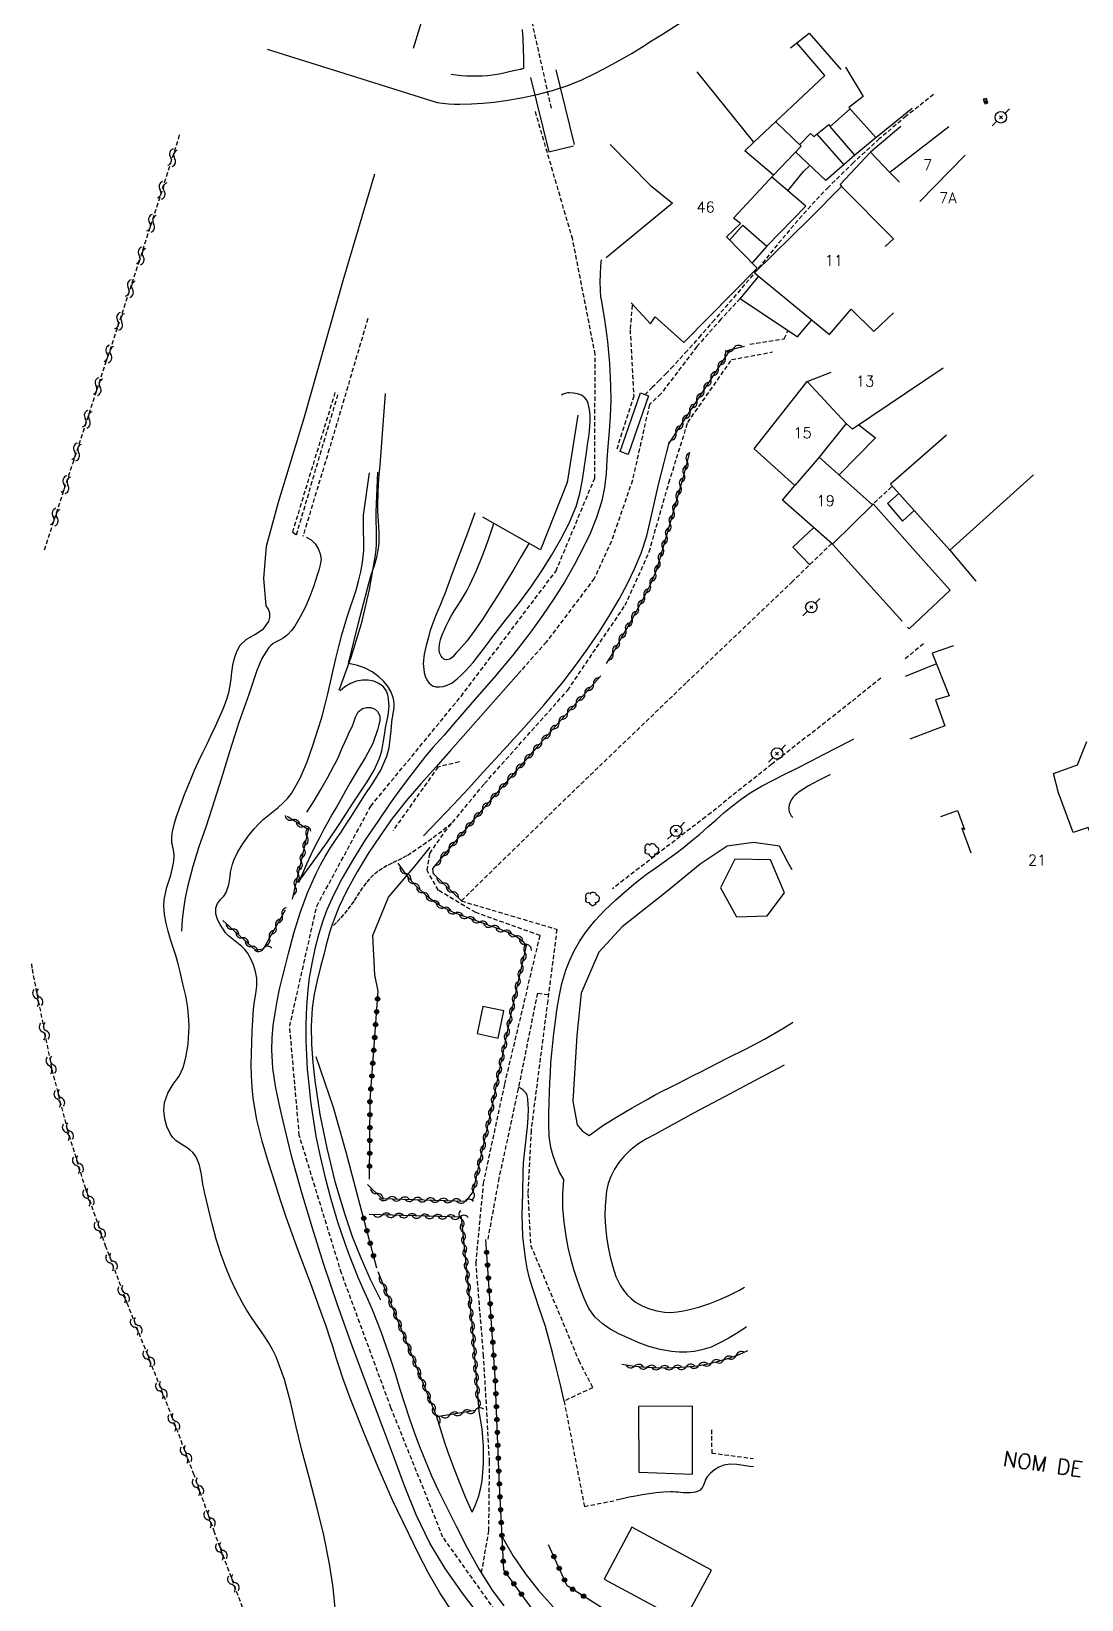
# Model space of a CAD drawing. Header units: millimetres. Extents: x 200000 to 201001, y 52999 to 54001.
# Drawn here: x 200176.6 to 200298.8, y 53353.7 to 53536.2 of the extents above; entities that cross this region are included whole.
import ezdxf
from ezdxf.enums import TextEntityAlignment as Align

# ---------------------------------------------------------------- set-up
doc = ezdxf.new("R2010")
doc.units = ezdxf.units.MM
doc.linetypes.add('DASHED', pattern=[0.75, 0.5, -0.25])
doc.layers.get('0').update_dxf_attribs({"linetype": 'CONTINUOUS'})
for name, color, linetype in [('W0001', 6, 'DASHED'), ('W0006', 2, 'CONTINUOUS'), ('W0008', 7, 'CONTINUOUS'), ('W0010', 4, 'CONTINUOUS'), ('W0014', 7, 'CONTINUOUS'), ('W0017', 7, 'CONTINUOUS'), ('W0020', 2, 'CONTINUOUS'), ('W0070', 7, 'DASHED'), ('W0101', 7, 'CONTINUOUS'), ('W0104', 1, 'CONTINUOUS'), ('W0105', 7, 'CONTINUOUS'), ('W0112', 1, 'DASHED'), ('W0211', 2, 'CONTINUOUS'), ('W0214', 2, 'CONTINUOUS'), ('W0300', 7, 'CONTINUOUS'), ('W0310', 3, 'CONTINUOUS'), ('W0322', 7, 'CONTINUOUS'), ('W0323', 7, 'CONTINUOUS'), ('W0401', 7, 'CONTINUOUS'), ('W0473', 7, 'CONTINUOUS'), ('W0501', 5, 'DASHED'), ('W0510', 5, 'CONTINUOUS'), ('W0511', 5, 'CONTINUOUS'), ('W0515', 5, 'CONTINUOUS'), ('W0989', 7, 'CONTINUOUS'), ('W0991', 7, 'CONTINUOUS'), ('W1102', 7, 'CONTINUOUS')]:
    doc.layers.add(name, color=color, linetype=linetype)
doc.styles.get("Standard").update_dxf_attribs({"font": 'romans.shx', "width": 0.85})

# ---------------------------------------------------------------- blocks, each defined once
blk = doc.blocks.new('T300')
for p, q in [((-0.8, 0.51), (-0.86, 0.34)), ((-0.86, 0.34), (-0.86, 0.17)), ((-0.86, 0.17), (-0.74, 0.06)), ((-0.69, 0.63), (-0.8, 0.51)), ((-0.8, -0.06), (-0.74, 0.06)), ((-0.74, 0.06), (-0.69, 0.11)), ((-0.57, 0.69), (-0.69, 0.63)), ((-0.46, 0.69), (-0.57, 0.69)), ((-0.29, 0.63), (-0.46, 0.69)), ((-0.29, 0.63), (-0.17, 0.74)), ((-0.23, 0.57), (-0.29, 0.63)), ((-0.17, 0.74), (-0.06, 0.8)), ((-0.06, 0.8), (0.06, 0.8)), ((0.06, 0.8), (0.23, 0.74)), ((0.23, 0.74), (0.34, 0.63)), ((0.34, 0.63), (0.4, 0.51)), ((0.46, 0.46), (0.34, 0.46)), ((0.4, 0.51), (0.4, 0.46)), ((0.57, 0.4), (0.46, 0.46)), ((0.57, 0.4), (0.69, 0.29)), ((0.69, 0.29), (0.74, 0.17)), ((0.74, 0.06), (0.69, -0.17)), ((0.74, 0.17), (0.74, 0.06)), ((-0.8, -0.17), (-0.8, -0.06)), ((-0.8, -0.23), (-0.8, -0.17)), ((-0.74, -0.34), (-0.8, -0.23)), ((-0.69, -0.4), (-0.74, -0.34)), ((-0.51, -0.46), (-0.69, -0.4)), ((-0.4, -0.46), (-0.51, -0.46)), ((-0.4, -0.46), (-0.34, -0.46)), ((-0.34, -0.46), (-0.34, -0.4)), ((-0.34, -0.51), (-0.34, -0.46)), ((-0.29, -0.63), (-0.34, -0.51)), ((-0.17, -0.74), (-0.29, -0.63)), ((-0.06, -0.8), (-0.17, -0.74)), ((0.06, -0.8), (-0.06, -0.8)), ((0.17, -0.74), (0.06, -0.8)), ((0.23, -0.69), (0.17, -0.74)), ((0.29, -0.46), (0.23, -0.46)), ((0.29, -0.63), (0.23, -0.69)), ((0.46, -0.4), (0.29, -0.46)), ((0.34, -0.51), (0.29, -0.63)), ((0.34, -0.51), (0.34, -0.46)), ((0.57, -0.34), (0.46, -0.4)), ((0.63, -0.29), (0.57, -0.34)), ((0.69, -0.17), (0.63, -0.29))]:
    blk.add_line(p, q)
blk = doc.blocks.new('T473')
for p, q in [((-0.166667, 0.166667), (0.166667, -0.166667)), ((-0.166667, -0.166667), (0.166667, 0.166667)), ((0.500001, 0.500001), (1.000002, 1.000002)), ((-1.000002, -1.000002), (-0.500001, -0.500001))]:
    blk.add_line(p, q)
blk.add_ellipse((0, 0), major_axis=(0.471405, 0.471405), ratio=1, start_param=5.4977871438, end_param=11.780972451)
blk = doc.blocks.new('T401')
for p, q in [((-0.3, 0.3), (0, 0.3)), ((-0.3, -0.25), (-0.3, 0.3)), ((-0.3, 0.15), (0, 0.15)), ((-0.3, 0), (0, 0)), ((0, 0.3), (0, -0.25)), ((-0.3, -0.15), (0, -0.15)), ((-0.3, -0.25), (-0.3, -0.3)), ((-0.3, -0.3), (0, -0.3)), ((0, -0.3), (0, -0.25))]:
    blk.add_line(p, q)
blk = doc.blocks.new('t323o')
at = {"color": 0, "linetype": 'Continuous'}
for radius in [0.25, 0.15]:
    blk.add_circle((0, 0), radius, dxfattribs=at)
blk = doc.blocks.new('t310o')
at = {"color": 0, "linetype": 'Continuous'}
for centre, start, end in [((-0.5, 0.38), 216.8699, 323.1304), ((0.5, -0.37), 36.8699, 143.1303)]:
    blk.add_arc(centre, 0.625, start, end, dxfattribs=at)
blk = doc.blocks.new('t500o')
at = {"color": 0, "linetype": 'Continuous'}
for centre, start, end in [((-0.5, 0.625), 216.8699, 323.1301), ((0.5, -0.125), 36.8699, 143.1301), ((0.5, -0.625), 36.8699, 143.1301), ((-0.5, 0.125), 216.8699, 323.1301)]:
    blk.add_arc(centre, 0.625, start, end, dxfattribs=at)
blk = doc.blocks.new('t322o')
at = {"color": 0, "linetype": 'Continuous'}
for radius in [0.25, 0.15]:
    blk.add_circle((0, 0), radius, dxfattribs=at)

msp = doc.modelspace()

# ---------------------------------------------------------------- linework, layer by layer
at = {"layer": 'W0001'}
for points in [[(200237.1, 53527.23), (200234.93, 53536.95), (200233.73, 53545.64), (200234.25, 53552.91), (200236.14, 53560.8), (200238.92, 53577.67)], [(200363.26, 53328.83), (200340.57, 53329.27), (200319.19, 53328.43), (200302.76, 53327.44), (200280.27, 53327.36), (200260.69, 53330.22), (200242.53, 53339.6), (200233.57, 53348.18), (200224.48, 53360.93), (200218.43, 53375.99), (200212.68, 53391.63), (200207.77, 53407.67), (200206.65, 53420.37), (200209.8, 53434.37), (200216.09, 53445.99), (200226.59, 53458.77), (200237.64, 53473.36), (200242.14, 53484.17), (200242.2, 53498.56), (200239.58, 53511.94), (200235.22, 53526.87)]]:
    msp.add_lwpolyline(points, dxfattribs=at)
at = {"layer": 'W0006'}
for points in [[(200223.8, 53527.89), (200224.45, 53527.8), (200225.12, 53527.73), (200225.78, 53527.68), (200226.45, 53527.67), (200227.79, 53527.7), (200229.13, 53527.78), (200230.46, 53527.91), (200231.79, 53528.1), (200233.62, 53528.43), (200235.44, 53528.81), (200237.25, 53529.28), (200239.02, 53529.86), (200240.65, 53530.52), (200242.24, 53531.29), (200243.8, 53532.11), (200245.34, 53532.96), (200246.5, 53533.62), (200247.64, 53534.32), (200248.77, 53535.03), (200249.9, 53535.75), (200252.39, 53537.33)], [(200204.04, 53534.07), (200212.34, 53531.49), (200223.8, 53527.89)]]:
    msp.add_lwpolyline(points, dxfattribs=at)
at = {"layer": 'W0008'}
for points in [[(200233.89, 53531.86), (200233.89, 53532.98), (200233.87, 53534.11), (200233.82, 53535.24), (200233.74, 53536.37)], [(200242.85, 53505.14), (200242.81, 53506.06), (200242.79, 53506.99), (200242.81, 53507.91), (200242.86, 53508.82), (200242.9, 53509.29), (200242.94, 53509.57), (200242.94, 53509.57), (200242.94, 53509.57)], [(200242.85, 53505.14), (200243.28, 53502.61), (200243.62, 53500.06), (200243.85, 53497.5), (200243.99, 53494.93), (200244, 53493.16), (200243.93, 53491.39), (200243.81, 53489.63), (200243.67, 53487.86), (200243.57, 53486.28), (200243.47, 53484.68), (200243.3, 53483.09), (200242.98, 53481.52), (200242.37, 53479.59), (200241.6, 53477.71), (200240.73, 53475.89), (200239.8, 53474.1), (200238.64, 53472.07), (200237.4, 53470.1), (200236.08, 53468.18), (200234.71, 53466.29), (200232.61, 53463.57), (200230.41, 53460.94), (200228.16, 53458.35), (200225.92, 53455.75), (200225.49, 53455.25), (200225.05, 53454.76), (200224.62, 53454.27), (200224.18, 53453.78), (200223.74, 53453.29), (200223.3, 53452.8), (200222.88, 53452.3), (200222.46, 53451.79), (200221.4, 53450.46), (200220.36, 53449.1), (200219.35, 53447.73), (200218.36, 53446.34), (200216.89, 53444.21), (200215.45, 53442.07), (200214.07, 53439.88), (200212.77, 53437.63), (200212.14, 53436.42), (200211.54, 53435.2), (200210.99, 53433.94), (200210.51, 53432.66), (200210, 53431.03), (200209.57, 53429.37), (200209.22, 53427.69), (200208.93, 53426.01), (200208.75, 53424.61), (200208.63, 53423.21), (200208.55, 53421.81), (200208.52, 53420.41), (200208.53, 53418.71), (200208.59, 53417.02), (200208.7, 53415.33), (200208.86, 53413.64), (200209.09, 53411.61), (200209.37, 53409.59), (200209.7, 53407.57), (200210.11, 53405.57), (200210.73, 53402.9), (200211.44, 53400.25), (200212.23, 53397.63), (200213.09, 53395.02), (200213.56, 53393.73), (200214.06, 53392.45), (200214.59, 53391.19), (200215.14, 53389.93), (200215.69, 53388.67), (200216.23, 53387.41), (200216.75, 53386.15), (200217.25, 53384.87), (200217.84, 53383.2), (200218.41, 53381.53), (200218.95, 53379.85), (200219.47, 53378.16), (200220.01, 53376.48), (200220.56, 53374.8), (200221.13, 53373.13), (200221.75, 53371.48), (200222.44, 53369.77), (200223.17, 53368.08), (200223.94, 53366.41), (200224.74, 53364.76), (200226.01, 53362.21), (200227.31, 53359.68), (200228.69, 53357.18), (200230.22, 53354.77), (200231.57, 53352.92)], [(200213.48, 53462.6), (200214.06, 53464.97), (200214.65, 53467.34), (200215.26, 53469.7), (200215.89, 53472.06), (200216.18, 53473.03), (200216.5, 53474), (200216.8, 53474.98), (200216.99, 53475.98), (200217.05, 53476.61), (200217.07, 53477.24), (200217.06, 53477.87), (200217.02, 53478.49), (200216.98, 53479.12), (200216.94, 53479.74), (200216.91, 53480.36), (200216.9, 53480.99), (200216.95, 53482.55), (200217.04, 53484.12), (200217.16, 53485.68), (200217.29, 53487.24), (200217.41, 53488.8), (200217.41, 53488.8), (200217.81, 53494), (200217.81, 53494), (200217.81, 53494), (200217.81, 53494), (200217.81, 53494), (200217.81, 53494)], [(200228.2, 53480.12), (200227.33, 53477.77), (200226.45, 53475.42), (200225.57, 53473.06), (200224.69, 53470.71), (200224.45, 53470.09), (200224.19, 53469.46), (200223.93, 53468.84), (200223.67, 53468.22), (200223.42, 53467.6), (200223.18, 53466.97), (200222.97, 53466.32), (200222.79, 53465.67), (200222.54, 53464.69), (200222.29, 53463.67), (200222.17, 53462.61), (200222.28, 53461.54), (200222.4, 53461.11), (200222.59, 53460.69), (200222.88, 53460.3), (200223.26, 53460.01), (200223.67, 53459.87), (200224.09, 53459.86), (200224.5, 53459.93), (200224.88, 53460.04), (200225.54, 53460.36), (200226.12, 53460.79), (200226.63, 53461.28), (200227.13, 53461.78), (200228, 53462.71), (200228.79, 53463.7), (200229.54, 53464.72), (200230.3, 53465.73), (200231.78, 53467.64), (200233.26, 53469.54), (200234.7, 53471.48), (200236.05, 53473.49), (200237.15, 53475.25), (200238.21, 53477.05), (200239.17, 53478.91), (200239.97, 53480.85), (200240.42, 53482.39), (200240.74, 53483.96), (200240.97, 53485.54), (200241.18, 53487.12), (200241.27, 53487.74), (200241.36, 53488.36), (200241.45, 53488.98), (200241.53, 53489.6), (200241.59, 53490.23), (200241.62, 53490.87), (200241.6, 53491.5), (200241.53, 53492.14), (200241.47, 53492.5), (200241.39, 53492.86), (200241.23, 53493.22), (200240.99, 53493.52), (200240.59, 53493.8), (200240.14, 53493.98), (200239.68, 53494.06), (200239.21, 53494.08), (200238.97, 53494.07), (200238.72, 53494.01), (200238.49, 53493.92), (200238.27, 53493.8)], [(200228.85, 53351.65), (200226.75, 53354.41), (200224.75, 53357.26), (200222.96, 53360.24), (200221.35, 53363.51), (200219.99, 53366.88), (200218.75, 53370.29), (200217.49, 53373.69), (200215.69, 53378.43), (200213.92, 53383.18), (200212.21, 53387.96), (200210.6, 53392.77), (200209.3, 53396.87), (200208.05, 53400.99), (200206.9, 53405.14), (200205.89, 53409.32), (200205.43, 53411.36), (200205, 53413.42), (200204.68, 53415.51), (200204.56, 53417.62), (200204.61, 53419.05), (200204.74, 53420.48), (200204.94, 53421.89), (200205.19, 53423.3), (200205.48, 53424.69), (200205.81, 53426.08), (200206.15, 53427.46), (200206.5, 53428.84), (200207.15, 53431.22), (200207.88, 53433.58), (200208.73, 53435.9), (200209.72, 53438.17), (200210.23, 53439.17), (200210.78, 53440.14), (200211.37, 53441.09), (200211.99, 53442.03), (200212.62, 53442.95), (200213.24, 53443.88), (200213.85, 53444.81), (200214.44, 53445.76), (200215.37, 53447.22), (200216.34, 53448.67), (200217.24, 53450.18), (200217.94, 53451.79), (200218.21, 53452.76), (200218.35, 53453.77), (200218.44, 53454.77), (200218.53, 53455.77), (200218.58, 53456.12), (200218.64, 53456.48), (200218.7, 53456.83), (200218.75, 53457.18), (200218.79, 53457.54), (200218.8, 53457.91), (200218.78, 53458.28), (200218.7, 53458.64), (200218.43, 53459.34), (200218.05, 53459.98), (200217.58, 53460.54), (200217.04, 53461.04), (200216.24, 53461.61), (200215.37, 53462.07), (200214.44, 53462.4), (200213.48, 53462.6)]]:
    msp.add_lwpolyline(points, dxfattribs=at)
at = {"layer": 'W0010'}
msp.add_lwpolyline([(200216.87, 53484.84), (200216.87, 53484.84), (200216.87, 53484.84), (200216.87, 53484.84), (200216.69, 53480.22), (200216.69, 53479.6), (200216.69, 53478.98), (200216.7, 53478.36), (200216.72, 53477.74), (200216.72, 53477.11), (200216.7, 53476.49), (200216.67, 53475.86), (200216.6, 53475.24), (200215.9, 53471.2), (200214.96, 53467.21), (200213.78, 53463.28), (200212.37, 53459.44)], dxfattribs=at)
at = {"layer": 'W0014'}
msp.add_lwpolyline([(200225.43, 53531.16), (200226.04, 53531.08), (200226.64, 53531.03), (200227.24, 53530.99), (200227.85, 53530.97), (200228.45, 53530.97), (200229.05, 53530.99), (200229.65, 53531.03), (200230.25, 53531.09), (200231.07, 53531.22), (200231.89, 53531.4), (200232.7, 53531.59), (200233.5, 53531.77), (200233.6, 53531.79), (200233.7, 53531.81), (200233.79, 53531.83), (200233.89, 53531.86)], dxfattribs=at)
at = {"layer": 'W0017'}
for points in [[(200238.56, 53402.53), (200238.06, 53403.41), (200237.64, 53404.33), (200237.3, 53405.29), (200237.04, 53406.27), (200236.84, 53407.59), (200236.79, 53408.91), (200236.81, 53410.24), (200236.84, 53411.55), (200236.87, 53412.69), (200236.91, 53413.84), (200236.98, 53414.98), (200237.05, 53416.12), (200237.15, 53417.26), (200237.26, 53418.4), (200237.39, 53419.54), (200237.54, 53420.67), (200237.75, 53422.24), (200238, 53423.8), (200238.32, 53425.36), (200238.77, 53426.89), (200239.23, 53428.05), (200239.76, 53429.17), (200240.37, 53430.26), (200241.07, 53431.29), (200242.15, 53432.65), (200243.34, 53433.9), (200244.6, 53435.09), (200245.88, 53436.23), (200246.67, 53436.89), (200247.47, 53437.53), (200248.29, 53438.14), (200249.12, 53438.73), (200249.96, 53439.33), (200250.79, 53439.92), (200251.61, 53440.52), (200252.42, 53441.14), (200253.41, 53441.94), (200254.37, 53442.75), (200255.31, 53443.58), (200256.26, 53444.41), (200257.22, 53445.24), (200258.19, 53446.04), (200259.2, 53446.81), (200260.23, 53447.54), (200261.54, 53448.33), (200262.9, 53449.03), (200264.27, 53449.7), (200265.63, 53450.38), (200267.2, 53451.2), (200268.77, 53452.01), (200270.35, 53452.82), (200271.93, 53453.62), (200272.3, 53453.81)], [(200269.59, 53449.65), (200269.43, 53449.58), (200268.18, 53448.97), (200267.61, 53448.67), (200267.03, 53448.36), (200266.48, 53448.02), (200265.94, 53447.64), (200265.68, 53447.44), (200265.42, 53447.22), (200265.18, 53446.98), (200264.99, 53446.7), (200264.87, 53446.44), (200264.78, 53446.16), (200264.73, 53445.87), (200264.74, 53445.57), (200264.79, 53445.32), (200264.89, 53445.08), (200265.02, 53444.85), (200265.19, 53444.66)], [(200263.66, 53441.34), (200260.63, 53441.77), (200257.57, 53441.34), (200254.42, 53439.24), (200250.49, 53436.04), (200245.34, 53431.96), (200242.64, 53429), (200240.57, 53424.22), (200240.07, 53419.31), (200239.61, 53411.65), (200240.09, 53408.91), (200240.7, 53408.22), (200241.48, 53407.66)], [(200265.11, 53438.57), (200264.63, 53439.46), (200263.66, 53441.34)], [(200241.48, 53407.66), (200243.1, 53408.82), (200244.78, 53409.89), (200246.5, 53410.89), (200248.23, 53411.86), (200249.11, 53412.34), (200250, 53412.81), (200250.9, 53413.27), (200251.8, 53413.72), (200252.7, 53414.17), (200253.59, 53414.63), (200254.49, 53415.08), (200255.39, 53415.54), (200257.56, 53416.65), (200259.75, 53417.75), (200261.92, 53418.89), (200264.04, 53420.11), (200265.14, 53420.8), (200265.22, 53420.85)], [(200264.2, 53415.84), (200260.74, 53414.02), (200257.23, 53412.18), (200253.72, 53410.32), (200250.26, 53408.39), (200249.23, 53407.83), (200248.17, 53407.26), (200247.15, 53406.64), (200246.21, 53405.89), (200245.55, 53405.23), (200244.95, 53404.51), (200244.43, 53403.73), (200244, 53402.89), (200243.71, 53402.07), (200243.53, 53401.21), (200243.42, 53400.35), (200243.36, 53399.49), (200243.33, 53398.28), (200243.39, 53397.08), (200243.52, 53395.88), (200243.71, 53394.69), (200243.95, 53393.54), (200244.24, 53392.39), (200244.62, 53391.27), (200245.14, 53390.19), (200245.5, 53389.65), (200245.91, 53389.14), (200246.38, 53388.68), (200246.9, 53388.29), (200247.68, 53387.84), (200248.51, 53387.5), (200249.38, 53387.25), (200250.26, 53387.11), (200251, 53387.08), (200251.74, 53387.14), (200252.46, 53387.27), (200253.17, 53387.43), (200254.37, 53387.74), (200255.54, 53388.12), (200256.7, 53388.57), (200257.83, 53389.07), (200258.98, 53389.65), (200259.58, 53390)], [(200259.81, 53385.39), (200259.5, 53385.16), (200258.63, 53384.61), (200257.68, 53384.05), (200256.7, 53383.52), (200255.69, 53383.05), (200254.62, 53382.71), (200253.74, 53382.54), (200252.85, 53382.46), (200251.96, 53382.46), (200251.07, 53382.54), (200249.75, 53382.77), (200248.46, 53383.13), (200247.2, 53383.59), (200245.98, 53384.12), (200244.96, 53384.6), (200243.95, 53385.14), (200243, 53385.79), (200242.16, 53386.58), (200241.47, 53387.55), (200240.94, 53388.62), (200240.53, 53389.71), (200240.14, 53390.8), (200239.72, 53392.06), (200239.35, 53393.35), (200239.05, 53394.64), (200238.81, 53395.95), (200238.59, 53397.58), (200238.45, 53399.22), (200238.42, 53400.88), (200238.56, 53402.53)]]:
    msp.add_lwpolyline(points, dxfattribs=at)
at = {"layer": 'W0020'}
for points in [[(200237.62, 53531.66), (200239.74, 53522.99)], [(200234.67, 53530.77), (200236.81, 53522.12), (200239.68, 53522.83)]]:
    msp.add_lwpolyline(points, dxfattribs=at)
at = {"layer": 'W0070'}
for points in [[(200281.57, 53528.82), (200278.37, 53526.28), (200275.26, 53523.64), (200272.25, 53520.89), (200269.33, 53518.03), (200267.78, 53516.4), (200266.28, 53514.73), (200264.82, 53513.03), (200263.39, 53511.3), (200261.97, 53509.56), (200260.55, 53507.83), (200259.11, 53506.1), (200257.65, 53504.4), (200256.08, 53502.59), (200254.5, 53500.78), (200252.9, 53498.98), (200251.28, 53497.21), (200250.49, 53496.38), (200249.69, 53495.56), (200248.88, 53494.74), (200248.05, 53493.94)], [(200215.74, 53502.73), (200211.25, 53487.53), (200208.18, 53477.37)], [(200258.08, 53497.95), (200262.83, 53498.84)], [(200235.79, 53430.94), (200228.3, 53433.6), (200223.96, 53436.19), (200222.64, 53438.5), (200222.95, 53440.48), (200224.65, 53442.95), (200229.32, 53448.61), (200239, 53459.48), (200245.69, 53469.36), (200248.48, 53475.57), (200250.78, 53483.63), (200252.98, 53490.65), (200258.08, 53497.95)], [(200225.48, 53443.98), (200224.35, 53443.06), (200223.18, 53442.18), (200221.99, 53441.34), (200220.78, 53440.52), (200220.24, 53440.2), (200219.69, 53439.9), (200219.12, 53439.62), (200218.56, 53439.35), (200217.99, 53439.07), (200217.44, 53438.75), (200216.91, 53438.4), (200216.41, 53438), (200215.94, 53437.55), (200215.53, 53437.05), (200215.14, 53436.53), (200214.79, 53435.99), (200214.44, 53435.45), (200214.1, 53434.92), (200213.73, 53434.39), (200213.34, 53433.88), (200212.93, 53433.39), (200212.51, 53432.91), (200212.08, 53432.45), (200211.63, 53431.99)], [(200228.98, 53356.77), (200229.82, 53361.67), (200229.91, 53369.69), (200229.22, 53382), (200228.33, 53392.8), (200229.21, 53402.11), (200231.68, 53413.66), (200235.79, 53430.94)]]:
    msp.add_lwpolyline(points, dxfattribs=at)
at = {"layer": 'W0101'}
for points in [[(200264.94, 53534.22), (200267.08, 53535.95), (200270.78, 53531.71), (200270.78, 53531.71)], [(200260.67, 53523.24), (200268.94, 53531), (200265.65, 53534.8)], [(200271.31, 53531.98), (200273.4, 53528.59), (200271.73, 53527.28), (200274.85, 53523.8), (200279.09, 53527.22)], [(200277.76, 53525.09), (200274.24, 53522.1)], [(200243.95, 53522.97), (200248.59, 53518.27), (200251.2, 53516.14)], [(200246.38, 53504.57), (200248.64, 53502.11), (200249.19, 53502.93), (200252.53, 53499.93), (200261.06, 53508.61), (200257.46, 53512.24), (200259.12, 53513.79), (200258.3, 53514.42), (200262.96, 53519.41), (200259.61, 53522.24)], [(200259.61, 53522.24), (200260.67, 53523.24)], [(200274.24, 53522.1), (200270.69, 53518.34), (200270.85, 53518.1)], [(200270.85, 53518.1), (200267.22, 53514.42)], [(200251.2, 53516.14), (200243.46, 53509.8), (200243.46, 53509.8), (200243.46, 53509.8)], [(200267.22, 53514.42), (200260.75, 53508.04), (200269.47, 53500.88)], [(200269.47, 53500.88), (200271.99, 53503.82)], [(200271.99, 53503.82), (200274.61, 53501.21), (200276.92, 53503.41), (200276.92, 53503.41)], [(200282.7, 53496.94), (200272.14, 53489.87), (200271.41, 53490.5)], [(200265.43, 53483.32), (200260.69, 53487.58), (200266.88, 53495.41)], [(200266.88, 53495.41), (200269.65, 53496.5), (200269.65, 53496.5)], [(200271.41, 53490.5), (200268.27, 53486.59)], [(200283.09, 53489.18), (200276.55, 53483.47), (200283.48, 53475.77), (200293.19, 53484.54)], [(200268.27, 53486.59), (200274.47, 53481.07)], [(200269.81, 53476.49), (200264.01, 53481.61), (200265.43, 53483.32)], [(200274.47, 53481.07), (200269.81, 53476.49)], [(200283.89, 53464.66), (200281.41, 53463.8), (200283.39, 53458.81), (200281.79, 53458.38), (200282.88, 53455.35), (200278.8, 53453.78)], [(200305.73, 53426.83), (200302.35, 53436.41), (200299.57, 53443.51), (200297.81, 53442.92), (200296.12, 53447.55), (200295.52, 53449.79), (200298.31, 53450.8), (200299.41, 53453.53)], [(200282.43, 53444.78), (200284.35, 53445.49), (200285.19, 53443.26), (200284.86, 53443.41), (200285.9, 53440.56)]]:
    msp.add_lwpolyline(points, dxfattribs=at)
at = {"layer": 'W0104'}
for points in [[(200269.56, 53525.09), (200271.87, 53527.12)], [(200263.21, 53525.62), (200266.15, 53522.78), (200262.96, 53519.41)], [(200265.98, 53522.94), (200267.25, 53524.25), (200267.65, 53523.93), (200269.4, 53525.33), (200269.56, 53525.09)], [(200267.99, 53524.2), (200271.14, 53520.63)], [(200274.89, 53523.81), (200272.42, 53521.76), (200269.56, 53525.09)], [(200272.42, 53521.76), (200269.05, 53518.78), (200265.52, 53522.12)], [(200264.62, 53517.6), (200266.44, 53519.85), (200267.18, 53520.54)], [(200262.17, 53511.15), (200266.73, 53515.8), (200262.76, 53519.2)], [(200257.82, 53511.87), (200259.39, 53513.59), (200262.17, 53511.15), (200260.46, 53509.21)], [(200261.2, 53507.67), (200259.08, 53505.06), (200265.74, 53500.6), (200267.42, 53502.57)], [(200240.16, 53491.5), (200238.94, 53483.66), (200235.84, 53475.8), (200229.14, 53479.61)], [(200272.86, 53490.36), (200274.82, 53488.87), (200270.58, 53484.54)], [(200277.54, 53482.37), (200276.21, 53481.21), (200277.96, 53479.17), (200279.33, 53480.39)], [(200274.47, 53481.07), (200274.55, 53481.16), (200281.03, 53473.87)], [(200267.59, 53478.39), (200265.2, 53476.14), (200267.16, 53474.08)], [(200277.91, 53467.53), (200269.81, 53476.49)], [(200283.48, 53475.77), (200286.48, 53472.18), (200286.51, 53472.2), (200286.51, 53472.2)], [(200281.05, 53473.85), (200283.49, 53471.11), (200278.75, 53466.61), (200278.54, 53466.83)], [(200281.9, 53462.57), (200278.28, 53461.06)]]:
    msp.add_lwpolyline(points, dxfattribs=at)
for points in [[(200229.11, 53422.67), (200228.46, 53419.52), (200230.9, 53419.01), (200231.56, 53422.16)], [(200247.23, 53376.12), (200247.29, 53368.49), (200253.51, 53368.24), (200253.51, 53376.17)], [(200243.23, 53356.05), (200252.48, 53351.06), (200255.73, 53357.08), (200246.48, 53362.07)]]:
    msp.add_lwpolyline(points, close=True, dxfattribs=at)
at = {"layer": 'W0105'}
msp.add_lwpolyline([(200245.1, 53487.25), (200247.48, 53494.07), (200248.42, 53493.75), (200246.04, 53486.92)], close=True, dxfattribs=at)
at = {"layer": 'W0112'}
for points in [[(200259.08, 53505.06), (200256.83, 53502.66), (200254.03, 53499.47), (200249.85, 53493.97), (200248.51, 53492.73), (200246.53, 53483.91), (200244.08, 53476.8), (200242.09, 53472.48), (200236.51, 53465.09), (200233.57, 53461.76)], [(200246.5, 53504.28), (200246.26, 53501.42), (200246.68, 53493.71), (200244.66, 53487.39)], [(200260.2, 53499.75), (200264.19, 53500.39), (200264.64, 53501.34)], [(200211.92, 53494.12), (200206.96, 53477.86)], [(200206.96, 53477.86), (200207.44, 53477.57), (200212.3, 53494)], [(200276.68, 53483.16), (200274.55, 53481.16)], [(200269.72, 53476.57), (200265.16, 53472.14), (200252.8, 53460.35), (200239.32, 53447.39), (200226.61, 53434.96), (200237.74, 53431.66), (200236.67, 53423.35), (200234.73, 53408.25), (200234.36, 53400.89), (200234.68, 53394.9), (200240.28, 53381.5), (200241.9, 53378.32)], [(200280.4, 53464.87), (200278.13, 53463.05)], [(200275.44, 53460.89), (200271.96, 53458.09), (200262.76, 53450.87), (200255.06, 53444.75), (200245.54, 53437.41), (200244.21, 53436.36)], [(200226.39, 53451.15), (200223.9, 53450.54), (200218.68, 53443.16)], [(200236.76, 53424.02), (200235.47, 53424.21), (200233.24, 53413.11), (200231, 53402.71), (200229.7, 53395.62)], [(200241.9, 53378.32), (200238.58, 53376.76), (200240.94, 53364.51), (200244.64, 53365.22)], [(200255.72, 53373.42), (200255.76, 53370.71), (200260.58, 53370.09)]]:
    msp.add_lwpolyline(points, dxfattribs=at)
at = {"layer": 'W0211'}
for points in [[(200222.22, 53442.52), (200223.97, 53444.36), (200225.71, 53446.2), (200227.44, 53448.06), (200229.15, 53449.93), (200231.53, 53452.52), (200233.9, 53455.12), (200236.23, 53457.76), (200238.46, 53460.47), (200239.93, 53462.39), (200241.35, 53464.34), (200242.71, 53466.33), (200243.98, 53468.38), (200244.98, 53470.08), (200245.92, 53471.82), (200246.79, 53473.6), (200247.54, 53475.43), (200248.19, 53477.43), (200248.68, 53479.47), (200249.13, 53481.53), (200249.6, 53483.56), (200249.91, 53484.78), (200250.22, 53486), (200250.53, 53487.22), (200250.84, 53488.44)], [(200225.55, 53352.28), (200224.11, 53354.46), (200222.81, 53356.74), (200221.61, 53359.06), (200220.46, 53361.39), (200218.62, 53365.25), (200216.9, 53369.16), (200215.26, 53373.11), (200213.7, 53377.09), (200213.26, 53378.26), (200212.85, 53379.44), (200212.46, 53380.62), (200212.07, 53381.8), (200211.69, 53382.99), (200211.31, 53384.17), (200210.92, 53385.35), (200210.51, 53386.53), (200209.82, 53388.48), (200209.11, 53390.42), (200208.38, 53392.36), (200207.65, 53394.29), (200206.93, 53396.23), (200206.23, 53398.18), (200205.57, 53400.14), (200204.94, 53402.11), (200204.19, 53404.54), (200203.46, 53406.99), (200202.84, 53409.47), (200202.4, 53412), (200202.27, 53413.3), (200202.2, 53414.6), (200202.18, 53415.9), (200202.19, 53417.2), (200202.24, 53418.49), (200202.3, 53419.79), (200202.37, 53421.08), (200202.44, 53422.38), (200202.54, 53423.27), (200202.71, 53424.16), (200202.84, 53425.08), (200202.82, 53425.99), (200202.67, 53426.76), (200202.44, 53427.52), (200202.13, 53428.24), (200201.74, 53428.92), (200201.43, 53429.31), (200201.08, 53429.67), (200200.7, 53429.98), (200200.31, 53430.28), (200199.92, 53430.58), (200199.54, 53430.91), (200199.19, 53431.26), (200198.89, 53431.66), (200198.55, 53432.21), (200198.25, 53432.8), (200198.05, 53433.46), (200198.04, 53434.15), (200198.23, 53434.66), (200198.59, 53435.11), (200198.98, 53435.52), (200199.26, 53435.94), (200199.43, 53436.4), (200199.55, 53436.87), (200199.64, 53437.34), (200199.71, 53437.82), (200199.78, 53438.3), (200199.86, 53438.78), (200199.98, 53439.25), (200200.14, 53439.71), (200200.63, 53440.69), (200201.2, 53441.62), (200201.83, 53442.51), (200202.51, 53443.36), (200203.02, 53443.91), (200203.56, 53444.42), (200204.14, 53444.9), (200204.72, 53445.36), (200205.3, 53445.84), (200205.86, 53446.34), (200206.39, 53446.88), (200206.85, 53447.48), (200207.88, 53449.25), (200208.68, 53451.13), (200209.33, 53453.06), (200209.96, 53454.97), (200210.38, 53456.32), (200210.75, 53457.68), (200211.09, 53459.05), (200211.41, 53460.43), (200211.72, 53461.8), (200212.03, 53463.18), (200212.35, 53464.55), (200212.71, 53465.91), (200213.01, 53466.97), (200213.34, 53468.01), (200213.69, 53469.05), (200214.03, 53470.09), (200214.37, 53471.13), (200214.67, 53472.19), (200214.93, 53473.26), (200215.13, 53474.35), (200215.21, 53475.03), (200215.26, 53475.73), (200215.27, 53476.42), (200215.26, 53477.11), (200215.24, 53477.8), (200215.23, 53478.49), (200215.23, 53479.18), (200215.25, 53479.87), (200215.93, 53484.78), (200215.93, 53484.78), (200215.93, 53484.78), (200215.93, 53484.78)], [(200234.48, 53476.57), (200233.6, 53475.03), (200232.7, 53473.5), (200231.78, 53471.98), (200230.83, 53470.47), (200229.98, 53469.13), (200229.11, 53467.78), (200228.21, 53466.46), (200227.25, 53465.18), (200226.96, 53464.83), (200226.66, 53464.49), (200226.35, 53464.15), (200226.02, 53463.84), (200225.81, 53463.61), (200225.58, 53463.34), (200225.29, 53463.11), (200224.93, 53463.01), (200224.72, 53463.04), (200224.53, 53463.14), (200224.38, 53463.28), (200224.26, 53463.44), (200224.12, 53463.76), (200224.06, 53464.1), (200224.06, 53464.43), (200224.09, 53464.76), (200224.13, 53465.05), (200224.2, 53465.34), (200224.29, 53465.63), (200224.39, 53465.91), (200224.5, 53466.18), (200224.62, 53466.45), (200224.74, 53466.71), (200224.86, 53466.98), (200225.16, 53467.59), (200225.49, 53468.18), (200225.84, 53468.76), (200226.21, 53469.33), (200226.57, 53469.9), (200226.93, 53470.48), (200227.26, 53471.06), (200227.58, 53471.67), (200228.38, 53473.43), (200229.13, 53475.22), (200229.8, 53477.04), (200230.4, 53478.88)], [(200208.66, 53445.28), (200209.49, 53446.6), (200210.29, 53447.94), (200211.06, 53449.3), (200211.8, 53450.68), (200212.08, 53451.24), (200212.35, 53451.81), (200212.6, 53452.38), (200212.85, 53452.95), (200213.1, 53453.53), (200213.36, 53454.1), (200213.62, 53454.67), (200213.9, 53455.23), (200214.11, 53455.75), (200214.3, 53456.36), (200214.63, 53456.95), (200215.14, 53457.36), (200215.59, 53457.49), (200216.06, 53457.48), (200216.51, 53457.32), (200216.88, 53457.01), (200217.13, 53456.51), (200217.15, 53455.95), (200217.04, 53455.44), (200216.92, 53454.98), (200216.33, 53453.29), (200215.48, 53451.7), (200214.53, 53450.19), (200213.64, 53448.68), (200213.15, 53447.76), (200212.64, 53446.85), (200212.13, 53445.95), (200211.61, 53445.04), (200211.1, 53444.14), (200210.6, 53443.22), (200210.11, 53442.31), (200209.63, 53441.38), (200209.11, 53440.31), (200208.61, 53439.24), (200208.14, 53438.15), (200207.68, 53437.05)], [(200216.95, 53424.47), (200216.55, 53426.38), (200216.32, 53430.94), (200218.15, 53435.39), (200221.25, 53439.05), (200222.98, 53441.21)], [(200215.05, 53398.82), (200213.23, 53405.71), (200211.74, 53410.91), (200209.73, 53416.83)], [(200238.58, 53376.76), (200238.15, 53378.65), (200237.69, 53380.53), (200237.22, 53382.42), (200236.73, 53384.29), (200236.4, 53385.43), (200236.04, 53386.56), (200235.66, 53387.68), (200235.28, 53388.79), (200234.91, 53389.92), (200234.57, 53391.06), (200234.29, 53392.22), (200234.07, 53393.39), (200233.79, 53395.9), (200233.72, 53398.42), (200233.76, 53400.94), (200233.82, 53403.45), (200233.87, 53404.5), (200233.96, 53405.54), (200234.08, 53406.58), (200234.21, 53407.62), (200234.32, 53408.66), (200234.4, 53409.71), (200234.43, 53410.76), (200234.38, 53411.82), (200234.36, 53411.98), (200234.34, 53412.14), (200234.29, 53412.3), (200234.23, 53412.46), (200234.11, 53412.64), (200233.97, 53412.8), (200233.81, 53412.95), (200233.64, 53413.09), (200233.56, 53413.15), (200233.47, 53413.2), (200233.37, 53413.25), (200233.28, 53413.28)], [(200227.89, 53363.82), (200228.29, 53364.7), (200228.62, 53365.6), (200228.87, 53366.53), (200229.03, 53367.48), (200229.21, 53369.5), (200229.21, 53371.53), (200229.03, 53373.55), (200228.68, 53375.55)], [(200260.63, 53369.11), (200260.17, 53369.15), (200259.45, 53369.25), (200258.7, 53369.38), (200257.92, 53369.43), (200257.16, 53369.32), (200256.6, 53369.09), (200256.09, 53368.76), (200255.63, 53368.36), (200255.23, 53367.93), (200255.1, 53367.76), (200255.01, 53367.56), (200254.94, 53367.36), (200254.87, 53367.16), (200254.79, 53366.96), (200254.7, 53366.76), (200254.58, 53366.57), (200254.43, 53366.41), (200254.17, 53366.26), (200253.88, 53366.17), (200253.59, 53366.12), (200253.3, 53366.09), (200253.01, 53366.07), (200252.72, 53366.07), (200252.42, 53366.09), (200252.13, 53366.12), (200251.84, 53366.15), (200251.55, 53366.18), (200251.26, 53366.2), (200250.97, 53366.2), (200250.14, 53366.15), (200249.31, 53366.07), (200248.48, 53365.96), (200247.66, 53365.84), (200246.9, 53365.71), (200246.14, 53365.57), (200245.39, 53365.4), (200244.64, 53365.22)]]:
    msp.add_lwpolyline(points, dxfattribs=at)
at = {"layer": 'W0214'}
for points in [[(200208.58, 53477.31), (200209.13, 53476.97), (200209.6, 53476.51), (200209.97, 53475.97), (200210.21, 53475.36), (200210.3, 53474.71), (200210.21, 53474.06), (200210.03, 53473.44), (200209.86, 53472.86), (200209.47, 53471.61), (200209.01, 53470.38), (200208.48, 53469.19), (200207.88, 53468.03), (200207.57, 53467.48), (200207.23, 53466.94), (200206.85, 53466.42), (200206.42, 53465.95), (200206.16, 53465.73), (200205.89, 53465.55), (200205.6, 53465.39), (200205.31, 53465.24), (200205.01, 53465.08), (200204.73, 53464.9), (200204.46, 53464.7), (200204.23, 53464.45), (200203.4, 53463.19), (200202.82, 53461.79), (200202.36, 53460.37), (200201.89, 53458.99), (200200.74, 53455.73), (200199.68, 53452.43), (200198.66, 53449.13), (200197.63, 53445.83), (200196.88, 53443.54), (200196.09, 53441.25), (200195.36, 53438.95), (200194.76, 53436.61), (200194.5, 53435.33), (200194.3, 53434.04), (200194.14, 53432.75), (200194.05, 53431.45)], [(200207.8, 53437.33), (200209.4, 53439.52), (200210.97, 53441.74), (200212.49, 53443.98), (200213.97, 53446.25), (200214.81, 53447.53), (200215.67, 53448.82), (200216.46, 53450.16), (200217.11, 53451.57), (200217.38, 53452.44), (200217.54, 53453.34), (200217.67, 53454.24), (200217.8, 53455.12), (200217.87, 53455.48), (200217.94, 53455.83), (200218.02, 53456.18), (200218.09, 53456.54), (200218.16, 53456.9), (200218.2, 53457.26), (200218.22, 53457.63), (200218.2, 53457.99), (200218.15, 53458.47), (200218.06, 53458.96), (200217.87, 53459.44), (200217.57, 53459.86), (200217.03, 53460.26), (200216.43, 53460.52), (200215.79, 53460.64), (200215.14, 53460.65), (200214.41, 53460.53), (200213.72, 53460.27), (200213.08, 53459.89), (200212.53, 53459.4)], [(200233.57, 53461.76), (200231.51, 53459.45), (200229.46, 53457.13), (200227.41, 53454.8), (200225.38, 53452.47), (200223.65, 53450.52), (200221.91, 53448.59), (200220.2, 53446.62), (200218.59, 53444.57), (200217.16, 53442.55), (200215.79, 53440.48), (200214.51, 53438.36), (200213.31, 53436.19), (200212.83, 53435.22), (200212.38, 53434.24), (200211.97, 53433.24), (200211.6, 53432.23), (200211.33, 53431.4), (200211.09, 53430.55), (200210.87, 53429.71), (200210.66, 53428.86), (200210.25, 53427.28), (200209.84, 53425.7), (200209.5, 53424.1), (200209.27, 53422.48), (200209.16, 53420.37), (200209.19, 53418.25), (200209.34, 53416.15), (200209.57, 53414.06), (200210.17, 53410.1), (200210.96, 53406.19), (200211.92, 53402.31), (200213.06, 53398.48), (200213.93, 53395.93), (200214.92, 53393.42), (200216.02, 53390.96), (200217.23, 53388.56)], [(200227.89, 53363.82), (200227.12, 53365.57), (200226.4, 53367.34), (200225.7, 53369.12), (200225.05, 53370.91), (200224.7, 53371.9), (200224.38, 53372.9), (200224.08, 53373.91), (200223.79, 53374.92)], [(200231.36, 53360.97), (200232.62, 53358.78), (200234.04, 53356.69), (200235.61, 53354.7), (200237.32, 53352.83)]]:
    msp.add_lwpolyline(points, dxfattribs=at)
at = {"layer": 'W0310'}
for points in [[(200250.77, 53488.16), (200257.93, 53499.14), (200259.56, 53499.53)], [(200253.18, 53487.17), (200252.38, 53484.17), (200251.55, 53481.17), (200250.7, 53478.17), (200249.82, 53475.19), (200249.65, 53474.59), (200249.48, 53473.99), (200249.3, 53473.4), (200249.08, 53472.82), (200248.65, 53471.84), (200248.17, 53470.88), (200247.66, 53469.94), (200247.15, 53469), (200246.26, 53467.37), (200245.35, 53465.76), (200244.43, 53464.16), (200243.48, 53462.58)], [(200242.86, 53461.14), (200240.37, 53458.4), (200237.89, 53455.65), (200235.43, 53452.89), (200232.99, 53450.11), (200230.53, 53447.28), (200228.09, 53444.44), (200225.67, 53441.59), (200223.27, 53438.72)], [(200206.96, 53435.16), (200208.22, 53440.53), (200208.85, 53443.25), (200206.34, 53444.78)], [(200234.21, 53429.78), (200233.93, 53430.07), (200233.63, 53430.34), (200233.31, 53430.59), (200232.98, 53430.82), (200232.73, 53430.97), (200232.48, 53431.09), (200232.22, 53431.2), (200231.97, 53431.31), (200231.59, 53431.46), (200231.2, 53431.62), (200230.81, 53431.76), (200230.43, 53431.9), (200230.04, 53432.04), (200229.65, 53432.18), (200229.26, 53432.32), (200228.88, 53432.47), (200227.83, 53432.85), (200226.77, 53433.22), (200225.72, 53433.62), (200224.7, 53434.11), (200224.05, 53434.48), (200223.42, 53434.9), (200222.82, 53435.36), (200222.25, 53435.85), (200221.42, 53436.65), (200220.64, 53437.51), (200219.92, 53438.42), (200219.26, 53439.36)], [(200223.27, 53438.72), (200223.35, 53438.08)], [(200223.42, 53438.08), (200226.63, 53434.98)], [(200198.87, 53432.68), (200202.62, 53429.29), (200203.6, 53429.38), (200206.15, 53433.94)], [(200215.71, 53401.95), (200217.38, 53400.34), (200227.17, 53400.01), (200228.01, 53401.1), (200230.12, 53410.71), (200232.49, 53422.18), (200234.21, 53429.78)], [(200226.63, 53398.15), (200215.91, 53398.46)], [(200228.68, 53375.55), (200227.93, 53385.39), (200226.63, 53398.15)], [(200223.79, 53374.92), (200216.94, 53391.79)], [(200245.3, 53381.04), (200246.51, 53380.86), (200247.72, 53380.73), (200248.94, 53380.66), (200250.16, 53380.64), (200251.46, 53380.66), (200252.75, 53380.74), (200254.05, 53380.88), (200255.33, 53381.11), (200256.55, 53381.4), (200257.76, 53381.76), (200258.94, 53382.2), (200259.95, 53382.64)], [(200228.27, 53375.66), (200223.79, 53374.92)]]:
    msp.add_lwpolyline(points, dxfattribs=at)
at = {"layer": 'W0322'}
for points in [[(200215.94, 53402.59), (200216, 53411.79), (200216.95, 53424.47)], [(200216.79, 53392.23), (200215.05, 53398.82)], [(200252.13, 53348.11), (200245.69, 53351), (200238.95, 53355.26), (200236.76, 53360.03)]]:
    msp.add_lwpolyline(points, dxfattribs=at)
at = {"layer": 'W0323'}
msp.add_lwpolyline([(200290.79, 53333.89), (200287.22, 53331.74), (200284.44, 53331.11), (200277.24, 53330.63), (200270.73, 53331.09), (200265.24, 53332.16), (200258, 53334.35), (200250.96, 53337.83), (200245.43, 53341.34), (200239.42, 53346.11), (200235.13, 53352.2), (200231.55, 53357.13), (200231.01, 53367.82), (200230.57, 53379.55), (200229.47, 53395.57)], dxfattribs=at)
at = {"layer": 'W0501'}
for points in [[(200178.11, 53475.82), (200181.44, 53485.96), (200185.27, 53497.62), (200189.12, 53509.28), (200192.8, 53520.76), (200193.88, 53524.21)], [(200176.59, 53427.64), (200176.67, 53427.02), (200178.98, 53415.33), (200180.75, 53408.41), (200182.84, 53401.6), (200185.19, 53394.87), (200187.71, 53388.21), (200190.31, 53381.6), (200192.91, 53375), (200195.43, 53368.36), (200197.81, 53361.67), (200201.97, 53350.52), (200206.48, 53339.35), (200210.42, 53327.88), (200212.84, 53316.02), (200212.97, 53313.94), (200212.87, 53311.86), (200212.6, 53309.81), (200212.42, 53308.86)]]:
    msp.add_lwpolyline(points, dxfattribs=at)
at = {"layer": 'W0510'}
msp.add_lwpolyline([(200211.98, 53352.29), (200211.7, 53355.06), (200211.3, 53357.82), (200210.63, 53361.16), (200209.82, 53364.47), (200208.94, 53367.75), (200208.07, 53371.04), (200207.41, 53373.77), (200206.79, 53376.52), (200206.05, 53379.26), (200205.07, 53381.92), (200204.66, 53382.75), (200204.2, 53383.56), (200203.69, 53384.34), (200203.16, 53385.1), (200202.63, 53385.85), (200202.11, 53386.62), (200201.61, 53387.39), (200201.15, 53388.2), (200200.44, 53389.59), (200199.78, 53391), (200199.18, 53392.43), (200198.63, 53393.89), (200198.08, 53395.62), (200197.62, 53397.38), (200197.2, 53399.15), (200196.77, 53400.91), (200196.65, 53401.46), (200196.55, 53402.01), (200196.47, 53402.56), (200196.39, 53403.12), (200196.28, 53403.68), (200196.14, 53404.23), (200195.94, 53404.78), (200195.67, 53405.29), (200195.37, 53405.68), (200195.01, 53406.01), (200194.61, 53406.29), (200194.21, 53406.55), (200193.8, 53406.81), (200193.41, 53407.1), (200193.05, 53407.43), (200192.76, 53407.84), (200192.36, 53408.7), (200192.11, 53409.62), (200192.02, 53410.57), (200192.08, 53411.52), (200192.45, 53412.61), (200193.1, 53413.62), (200193.78, 53414.58), (200194.26, 53415.58), (200194.45, 53416.26), (200194.61, 53416.93), (200194.73, 53417.62), (200194.83, 53418.31), (200194.89, 53419), (200194.93, 53419.7), (200194.94, 53420.39), (200194.93, 53421.08), (200194.81, 53422.52), (200194.55, 53423.93), (200194.23, 53425.32), (200193.91, 53426.71), (200193.68, 53427.66), (200193.4, 53428.61), (200193.09, 53429.54), (200192.79, 53430.47), (200192.5, 53431.43), (200192.26, 53432.39), (200192.1, 53433.38), (200192.02, 53434.38), (200192.06, 53435.12), (200192.18, 53435.84), (200192.37, 53436.55), (200192.58, 53437.25), (200192.8, 53437.95), (200192.99, 53438.65), (200193.14, 53439.36), (200193.21, 53440.1), (200193.21, 53440.37), (200193.17, 53440.65), (200193.12, 53440.92), (200193.06, 53441.19), (200193, 53441.46), (200192.95, 53441.74), (200192.92, 53442.02), (200192.92, 53442.3), (200192.98, 53442.83), (200193.08, 53443.36), (200193.21, 53443.87), (200193.36, 53444.39), (200193.53, 53444.89), (200193.7, 53445.39), (200193.88, 53445.88), (200194.05, 53446.38), (200194.4, 53447.34), (200194.78, 53448.29), (200195.18, 53449.22), (200195.59, 53450.16), (200196.05, 53451.2), (200196.53, 53452.23), (200197.03, 53453.25), (200197.53, 53454.27), (200198.03, 53455.3), (200198.5, 53456.34), (200198.94, 53457.39), (200199.34, 53458.46), (200199.56, 53459.23), (200199.71, 53460.02), (200199.82, 53460.81), (200199.92, 53461.6), (200200.05, 53462.4), (200200.24, 53463.2), (200200.51, 53463.98), (200200.89, 53464.71), (200201.6, 53465.4), (200202.61, 53465.96), (200203.6, 53466.61), (200204.23, 53467.46), (200204.34, 53467.94), (200204.33, 53468.43), (200204.19, 53468.9), (200203.93, 53469.32)], dxfattribs=at)
at = {"layer": 'W0511'}
for points in [[(200221.07, 53534.2), (200225.64, 53549.17), (200226.73, 53550.85), (200227.83, 53554.63)], [(200203.93, 53469.32), (200203.64, 53472.49), (200203.95, 53476.24), (200205.36, 53481.35), (200208.36, 53491.28), (200212.89, 53507.17), (200216.57, 53519.58)]]:
    msp.add_lwpolyline(points, dxfattribs=at)
at = {"layer": 'W0515'}
msp.add_lwpolyline([(200256.79, 53436.5), (200258.64, 53433.1), (200262.21, 53433.24), (200264.23, 53435.91), (200262.59, 53439.74), (200258.45, 53439.81)], close=True, dxfattribs=at)
at = {"layer": 'W1102'}
for points in [[(200260.67, 53523.24), (200254.06, 53531.46)], [(200283.34, 53525.04), (200276.48, 53519.71)], [(200276.48, 53519.71), (200274.24, 53522.1)], [(200279.99, 53516.34), (200285.25, 53521.73)], [(200276.48, 53519.71), (200277.61, 53518.61)], [(200270.85, 53518.1), (200276.91, 53512.02), (200275.96, 53511.12), (200275.96, 53511.12)], [(200266.88, 53495.41), (200271.41, 53490.5)], [(200268.27, 53486.59), (200265.43, 53483.32)]]:
    msp.add_lwpolyline(points, dxfattribs=at)

# ---------------------------------------------------------------- block references
at = {"layer": 'W0300'}
for p in [(200248.82, 53440.86), (200241.92, 53435.19)]:
    msp.add_blockref('T300', p, dxfattribs=at)
at = {"layer": 'W0310'}
for p, rotation in [((200257.32, 53498.21), 56.89661609618984), ((200258.31, 53499.23), 13.28348344210441), ((200255.68, 53495.7), 56.89661609618984), ((200256.5, 53496.95), 56.89661609618984), ((200254.86, 53494.44), 56.89661609618984), ((200254.04, 53493.18), 56.89661609618984), ((200252.41, 53490.67), 56.89661609618984), ((200253.23, 53491.93), 56.89661609618984), ((200251.59, 53489.41), 56.89661609618984), ((200252.51, 53484.65), 255.02452223701), ((200252.89, 53486.1), 255.02452223701), ((200252.11, 53483.2), 254.5772899230835), ((200251.71, 53481.76), 254.5772899230835), ((200251.31, 53480.31), 254.1300593814104), ((200250.48, 53477.43), 253.6828306125245), ((200250.9, 53478.87), 254.1300593814104), ((200250.06, 53475.99), 253.6828306125245), ((200249.64, 53474.55), 254.0516497306005), ((200249.19, 53473.12), 249.6837083005209), ((200247.91, 53470.41), 241.7437921844463), ((200248.6, 53471.74), 243.2864925356134), ((200247.2, 53469.09), 241.5378079449922), ((200245.75, 53466.46), 240.6102397037675), ((200246.48, 53467.77), 241.3454668280678), ((200245, 53465.16), 239.8750142365133), ((200244.25, 53463.86), 239.1397904245033), ((200242, 53460.19), 227.6729745594538), ((200239.98, 53457.97), 228.0050094730904), ((200240.99, 53459.08), 227.6729745594538), ((200237.98, 53455.74), 228.0050094730904), ((200238.98, 53456.86), 228.0050094730904), ((200236.98, 53454.62), 228.3370420442715), ((200234.99, 53452.38), 228.6690722725039), ((200235.98, 53453.5), 228.3370420442715), ((200233.01, 53450.13), 228.6690722725039), ((200234, 53451.25), 228.6690722725039), ((200232.02, 53449), 229.0011032037974), ((200230.06, 53446.73), 229.3331357992402), ((200231.04, 53447.86), 229.0011032037974), ((200229.08, 53445.59), 229.3331357992402), ((200206.98, 53444.39), 148.5556750397914), ((200208.26, 53443.61), 148.5556750397914), ((200227.13, 53443.31), 229.6651683702231), ((200228.1, 53444.45), 229.3331357992402), ((200208.33, 53441), 76.98385500449804), ((200208.67, 53442.46), 76.98385500449804), ((200225.19, 53441.02), 229.9972009168959), ((200226.16, 53442.17), 229.6651683702231), ((200207.99, 53439.54), 76.78804495544217), ((200224.23, 53439.87), 229.9972009168959), ((200207.64, 53438.08), 76.78804495544217), ((200220.13, 53438.15), 128.5889589851451), ((200207.3, 53436.62), 76.78804495544217), ((200221.1, 53437), 132.1694261120973), ((200222.15, 53435.94), 135.749894139625), ((200224.5, 53437.04), 315.9790098034508), ((200225.58, 53436), 315.9790098034508), ((200223.31, 53434.98), 142.9925506870125), ((200224.58, 53434.18), 149.9303110038354), ((200205.05, 53431.96), 60.76762126059348), ((200205.78, 53433.27), 60.76762126059348), ((200225.93, 53433.54), 158.9477069129377), ((200227.34, 53433.02), 160.802524270982), ((200228.75, 53432.51), 159.9716721899435), ((200199.99, 53431.67), 317.8284084462337), ((200201.1, 53430.67), 317.8284084462337), ((200204.31, 53430.65), 60.76762126059348), ((200230.16, 53432), 160.3188446373738), ((200231.56, 53431.47), 158.6445090114349), ((200232.93, 53430.85), 149.7060073187535), ((200202.21, 53429.66), 317.8284084462337), ((200203.56, 53429.38), 5.437564520011701), ((200234.08, 53429.9), 134.047017674462), ((200234.03, 53428.97), 77.24233254947558), ((200233.69, 53427.51), 77.24233254947558), ((200233.03, 53424.58), 77.24233254947558), ((200233.36, 53426.04), 77.24233254947558), ((200232.7, 53423.12), 77.24233254947558), ((200232.38, 53421.65), 78.34268505130439), ((200232.08, 53420.18), 78.34268505130439), ((200231.47, 53417.24), 78.34268505130439), ((200231.77, 53418.71), 78.34268505130439), ((200231.17, 53415.78), 78.34268505130439), ((200230.86, 53414.31), 78.34268505130439), ((200230.56, 53412.84), 78.34268505130439), ((200229.94, 53409.9), 77.58996472823343), ((200230.26, 53411.37), 78.34268505130439), ((200229.62, 53408.44), 77.58996472823343), ((200229.3, 53406.97), 77.58996472823343), ((200228.98, 53405.51), 77.58996472823343), ((200228.33, 53402.58), 77.58996472823343), ((200228.65, 53404.04), 77.58996472823343), ((200216.79, 53400.91), 316.0295726876914), ((200228.01, 53401.11), 77.58996472823343), ((200218.06, 53400.32), 358.0926015433359), ((200219.56, 53400.27), 358.0926015433359), ((200221.06, 53400.22), 358.0926015433359), ((200222.56, 53400.17), 358.0926015433359), ((200224.05, 53400.12), 358.0926015433359), ((200225.55, 53400.07), 358.0926015433359), ((200227.05, 53400.02), 358.0926015433359), ((200217.41, 53398.41), 178.3484657755437), ((200218.91, 53398.37), 178.3484657755437), ((200220.41, 53398.33), 178.3484657755437), ((200221.91, 53398.28), 178.3484657755437), ((200223.41, 53398.24), 178.3484657755437), ((200224.91, 53398.2), 178.3484657755437), ((200226.41, 53398.15), 178.3484657755437), ((200226.65, 53397.95), 95.80838409824771), ((200226.8, 53396.46), 95.80838409824771), ((200226.95, 53394.97), 95.80838409824771), ((200227.11, 53393.48), 95.80838409824771), ((200227.26, 53391.98), 95.80838409824771), ((200217.51, 53390.4), 112.0916911338473), ((200227.41, 53390.49), 95.80838409824771), ((200218.07, 53389.01), 112.0916911338473), ((200227.56, 53389), 95.80838409824771), ((200218.63, 53387.62), 112.0916911338473), ((200219.2, 53386.23), 112.0916911338473), ((200227.71, 53387.51), 95.80838409824771), ((200219.76, 53384.84), 112.0916911338473), ((200227.87, 53386.02), 95.80838409824771), ((200227.99, 53384.52), 94.34082185483659), ((200220.33, 53383.45), 112.0916911338473), ((200228.11, 53383.03), 94.34082185483659), ((200220.89, 53382.06), 112.0916911338473), ((200221.46, 53380.68), 112.0916911338473), ((200228.22, 53381.53), 94.34082185483659), ((200255.74, 53381.21), 13.50279047134062), ((200257.19, 53381.59), 16.82453210546612), ((200258.61, 53382.08), 20.1462750802367), ((200222.02, 53379.29), 112.0916911338473), ((200228.34, 53380.03), 94.34082185483659), ((200246.79, 53380.83), 354.066890220838), ((200248.28, 53380.7), 356.5405644649848), ((200249.78, 53380.64), 359.0142383685053), ((200251.28, 53380.66), 1.200884977331066), ((200252.78, 53380.74), 6.292879891591726), ((200254.27, 53380.92), 9.895296790308725), ((200222.58, 53377.9), 112.0916911338473), ((200228.45, 53378.54), 94.34082185483659), ((200228.56, 53377.04), 94.34082185483659), ((200223.15, 53376.51), 112.0916911338473), ((200223.71, 53375.12), 112.0916911338473), ((200225.27, 53375.16), 189.4124961930261), ((200226.75, 53375.41), 189.4124961930261), ((200228.23, 53375.65), 189.4124961930261)]:
    msp.add_blockref('t310o', p, dxfattribs=dict(at, rotation=rotation))
at = {"layer": 'W0322'}
for p, rotation in [((200216.88, 53423.56), 85.70500355709099), ((200216.77, 53422.06), 85.70500355709099), ((200216.65, 53420.57), 85.70500355709099), ((200216.54, 53419.07), 85.70500355709099), ((200216.32, 53416.08), 85.70500355709099), ((200216.43, 53417.58), 85.70500355709099), ((200216.21, 53414.59), 85.70500355709099), ((200216.09, 53413.09), 85.70500355709099), ((200215.99, 53411.59), 89.65128529116332), ((200215.99, 53410.09), 89.65128529116332), ((200215.97, 53407.09), 89.65128529116332), ((200215.98, 53408.59), 89.65128529116332), ((200215.96, 53405.59), 89.65128529116332), ((200215.95, 53404.09), 89.65128529116332), ((200215.26, 53398.03), 104.7619579927066), ((200215.64, 53396.58), 104.7619579927066), ((200216.02, 53395.13), 104.7619579927066), ((200216.4, 53393.68), 104.7619579927066), ((200237.39, 53358.67), 114.5632003652891), ((200238.01, 53357.3), 114.5632003652891), ((200238.63, 53355.94), 114.5632003652891), ((200239.58, 53354.86), 147.7115792825736), ((200240.85, 53354.06), 147.7115792825736)]:
    msp.add_blockref('t322o', p, dxfattribs=dict(at, rotation=rotation))
at = {"layer": 'W0323'}
for p, rotation in [((200229.57, 53394.07), 93.92395357040922), ((200229.68, 53392.58), 93.92395357040922), ((200229.78, 53391.08), 93.92395357040922), ((200229.88, 53389.59), 93.92395357040922), ((200229.99, 53388.09), 93.92395357040922), ((200230.09, 53386.59), 93.92395357040922), ((200230.19, 53385.1), 93.92395357040922), ((200230.29, 53383.6), 93.92395357040922), ((200230.4, 53382.1), 93.92395357040922), ((200230.5, 53380.61), 93.92395357040922), ((200230.59, 53379.11), 92.15739920928338), ((200230.64, 53377.61), 92.15739920928338), ((200230.7, 53376.11), 92.15739920928338), ((200230.76, 53374.61), 92.15739920928338), ((200230.81, 53373.11), 92.15739920928338), ((200230.87, 53371.61), 92.15739920928338), ((200230.93, 53370.12), 92.15739920928338), ((200230.98, 53368.62), 92.15739920928338), ((200231.05, 53367.12), 92.88781189196332), ((200231.12, 53365.62), 92.88781189196332), ((200231.2, 53364.12), 92.88781189196332), ((200231.27, 53362.62), 92.88781189196332), ((200231.35, 53361.13), 92.88781189196332), ((200231.43, 53359.63), 92.88781189196332), ((200231.5, 53358.13), 92.88781189196332), ((200231.85, 53356.73), 125.9257435524851), ((200232.73, 53355.51), 125.9257435524851), ((200233.61, 53354.3), 125.9257435524851)]:
    msp.add_blockref('t323o', p, dxfattribs=dict(at, rotation=rotation))
at = {"layer": 'W0401', "rotation": 15.5283157770846}
msp.add_blockref('T401', (200287.77, 53528.08), dxfattribs=at)
at = {"layer": 'W0473'}
for p in [(200289.41, 53526.15), (200267.35, 53469.15), (200263.36, 53452.11), (200251.61, 53443.13)]:
    msp.add_blockref('T473', p, dxfattribs=at)
at = {"layer": 'W0501'}
for p, rotation in [((200193.02, 53521.45), 72.65931283079303), ((200191.8, 53517.64), 72.21177227758454), ((200190.58, 53513.83), 72.21177227758454), ((200189.36, 53510.02), 72.21177227758454), ((200188.11, 53506.22), 71.75213480945055), ((200186.86, 53502.42), 71.75213480945055), ((200185.6, 53498.62), 71.75213480945055), ((200184.35, 53494.82), 71.79197074961448), ((200183.1, 53491.02), 71.79197074961448), ((200181.85, 53487.22), 71.79197074961448), ((200180.61, 53483.42), 71.83180654728537), ((200179.36, 53479.62), 71.83180654728537), ((200177.33, 53423.71), 281.1657023148928), ((200178.1, 53419.79), 281.1657023148928), ((200178.88, 53415.86), 281.1657023148928), ((200179.84, 53411.98), 284.3085204987441), ((200180.84, 53408.11), 287.0718766684782), ((200182.01, 53404.28), 287.0718766684782), ((200183.23, 53400.47), 289.2176159972598), ((200184.55, 53396.7), 289.2176159972598), ((200185.92, 53392.94), 290.7442823700267), ((200187.33, 53389.2), 290.7442823700267), ((200188.79, 53385.47), 291.4975222855893), ((200190.25, 53381.75), 291.4975222855893), ((200191.72, 53378.03), 291.4743151136236), ((200193.17, 53374.3), 290.8240450987087), ((200194.59, 53370.56), 290.8240450987087), ((200195.98, 53366.81), 289.5471656673371), ((200197.32, 53363.04), 289.5471656673371), ((200198.7, 53359.29), 290.4873994908734), ((200200.1, 53355.54), 290.4873994908734)]:
    msp.add_blockref('t500o', p, dxfattribs=dict(at, rotation=rotation))

# ---------------------------------------------------------------- texts
at = {"layer": 'W0989'}
msp.add_text('NOM DE RUE INCONNU', height=1.75, rotation=351.8674, dxfattribs=at).set_placement((200302.96, 53368.21), align=Align.MIDDLE_CENTER)
at = {"layer": 'W0991'}
for s, p in [('7', (200280.9, 53520.62)), ('7A', (200283.23, 53516.77)), ('46', (200255.05, 53515.7)), ('11', (200269.98, 53509.49)), ('13', (200273.61, 53495.44)), ('15', (200266.33, 53489.44)), ('19', (200269.02, 53481.54)), ('21', (200293.63, 53439.71))]:
    msp.add_text(s, height=1.25, dxfattribs=at).set_placement(p, align=Align.MIDDLE_CENTER)

doc.saveas('drawing.dxf')
